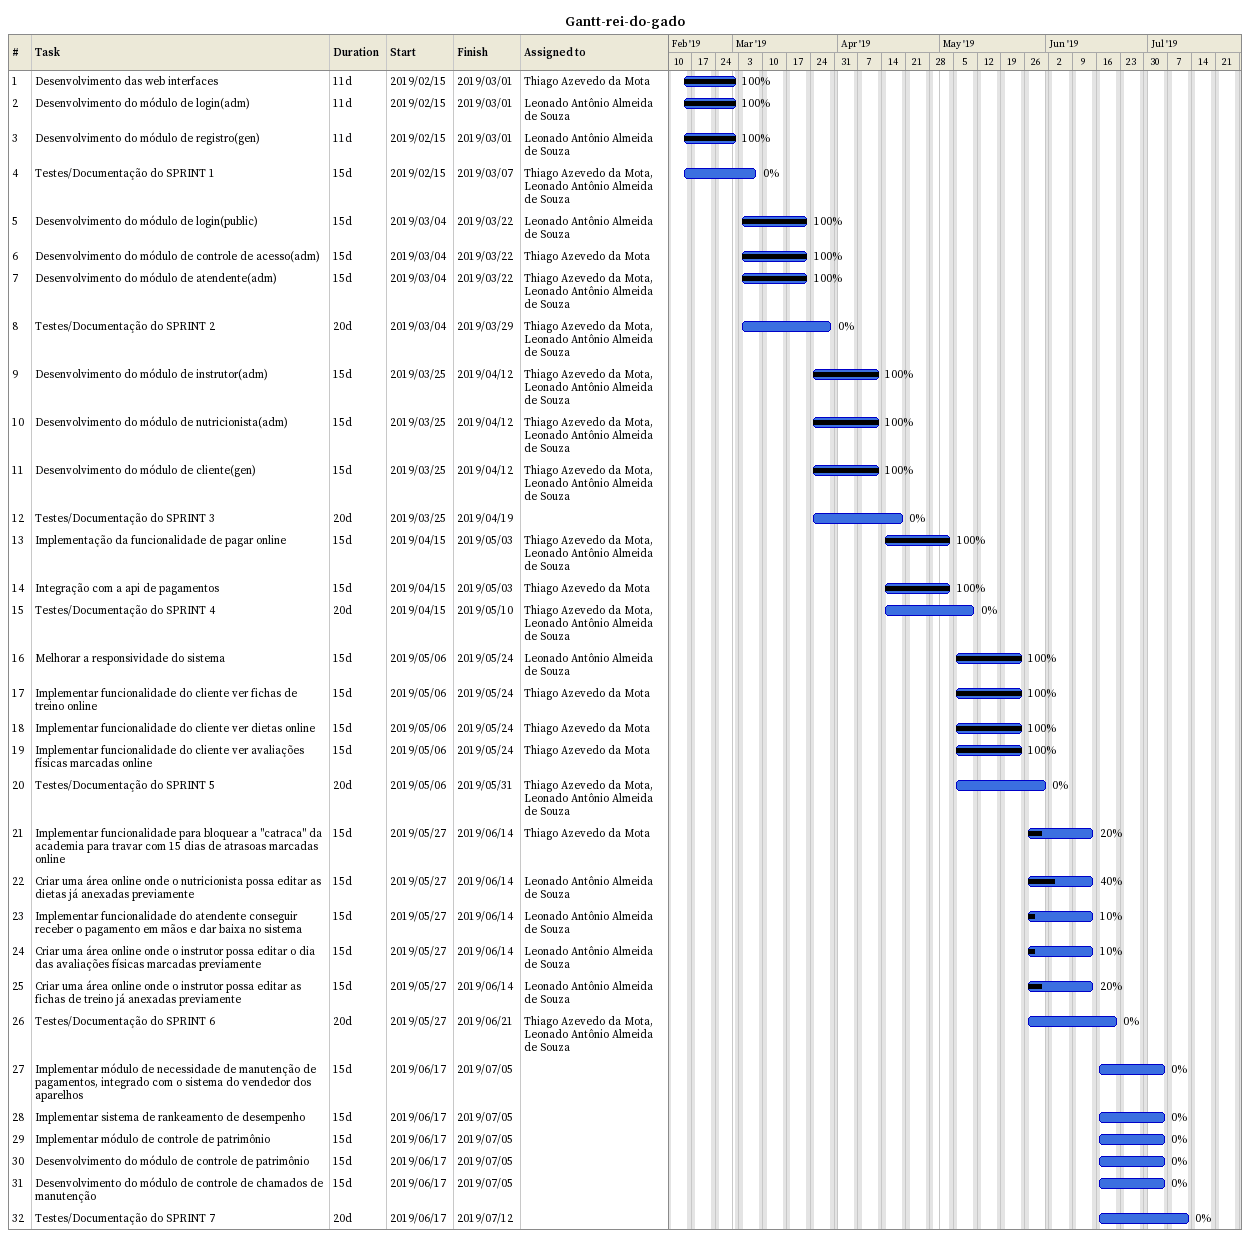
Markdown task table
Gantt-rei-do-gado

| ID | Task | Duration | Start | Finish | Resources | % complete |
|---|---|---|---|---|---|---|
| 1 | Desenvolvimento das web interfaces | 11d | 2019-02-15 | 2019-03-01 | Thiago Azevedo da Mota | 100 |
| 2 | Desenvolvimento do módulo de login(adm) | 11d | 2019-02-15 | 2019-03-01 | Leonado Antônio Almeida de Souza | 100 |
| 3 | Desenvolvimento do módulo de registro(gen) | 11d | 2019-02-15 | 2019-03-01 | Leonado Antônio Almeida de Souza | 100 |
| 4 | Testes/Documentação do SPRINT 1 | 15d | 2019-02-15 | 2019-03-07 | Thiago Azevedo da Mota, Leonado Antônio Almeida de Souza | 0 |
| 5 | Desenvolvimento do módulo de login(public) | 15d | 2019-03-04 | 2019-03-22 | Leonado Antônio Almeida de Souza | 100 |
| 6 | Desenvolvimento do módulo de controle de acesso(adm) | 15d | 2019-03-04 | 2019-03-22 | Thiago Azevedo da Mota | 100 |
| 7 | Desenvolvimento do módulo de atendente(adm) | 15d | 2019-03-04 | 2019-03-22 | Thiago Azevedo da Mota, Leonado Antônio Almeida de Souza | 100 |
| 8 | Testes/Documentação do SPRINT 2 | 20d | 2019-03-04 | 2019-03-29 | Thiago Azevedo da Mota, Leonado Antônio Almeida de Souza | 0 |
| 9 | Desenvolvimento do módulo de instrutor(adm) | 15d | 2019-03-25 | 2019-04-12 | Thiago Azevedo da Mota, Leonado Antônio Almeida de Souza | 100 |
| 10 | Desenvolvimento do módulo de nutricionista(adm) | 15d | 2019-03-25 | 2019-04-12 | Thiago Azevedo da Mota, Leonado Antônio Almeida de Souza | 100 |
| 11 | Desenvolvimento do módulo de cliente(gen) | 15d | 2019-03-25 | 2019-04-12 | Thiago Azevedo da Mota, Leonado Antônio Almeida de Souza | 100 |
| 12 | Testes/Documentação do SPRINT 3 | 20d | 2019-03-25 | 2019-04-19 |  | 0 |
| 13 | Implementação da funcionalidade de pagar online | 15d | 2019-04-15 | 2019-05-03 | Thiago Azevedo da Mota, Leonado Antônio Almeida de Souza | 100 |
| 14 | Integração com a api de pagamentos | 15d | 2019-04-15 | 2019-05-03 | Thiago Azevedo da Mota | 100 |
| 15 | Testes/Documentação do SPRINT 4 | 20d | 2019-04-15 | 2019-05-10 | Thiago Azevedo da Mota, Leonado Antônio Almeida de Souza | 0 |
| 16 | Melhorar a responsividade do sistema | 15d | 2019-05-06 | 2019-05-24 | Leonado Antônio Almeida de Souza | 100 |
| 17 | Implementar funcionalidade do cliente ver fichas de treino online | 15d | 2019-05-06 | 2019-05-24 | Thiago Azevedo da Mota | 100 |
| 18 | Implementar funcionalidade do cliente ver dietas online | 15d | 2019-05-06 | 2019-05-24 | Thiago Azevedo da Mota | 100 |
| 19 | Implementar funcionalidade do cliente ver avaliações físicas marcadas online | 15d | 2019-05-06 | 2019-05-24 | Thiago Azevedo da Mota | 100 |
| 20 | Testes/Documentação do SPRINT 5 | 20d | 2019-05-06 | 2019-05-31 | Thiago Azevedo da Mota, Leonado Antônio Almeida de Souza | 0 |
| 21 | Implementar funcionalidade para bloquear a "catraca" da academia para travar com 15 dias de atrasoas marcadas online | 15d | 2019-05-27 | 2019-06-14 | Thiago Azevedo da Mota | 20 |
| 22 | Criar uma área online onde o nutricionista possa editar as dietas já anexadas previamente | 15d | 2019-05-27 | 2019-06-14 | Leonado Antônio Almeida de Souza | 40 |
| 23 | Implementar funcionalidade do atendente conseguir receber o pagamento em mãos e dar baixa no sistema | 15d | 2019-05-27 | 2019-06-14 | Leonado Antônio Almeida de Souza | 10 |
| 24 | Criar uma área online onde o instrutor possa editar o dia das avaliações físicas marcadas previamente | 15d | 2019-05-27 | 2019-06-14 | Leonado Antônio Almeida de Souza | 10 |
| 25 | Criar uma área online onde o instrutor possa editar as fichas de treino já anexadas previamente | 15d | 2019-05-27 | 2019-06-14 | Leonado Antônio Almeida de Souza | 20 |
| 26 | Testes/Documentação do SPRINT 6 | 20d | 2019-05-27 | 2019-06-21 | Thiago Azevedo da Mota, Leonado Antônio Almeida de Souza | 0 |
| 27 | Implementar módulo de necessidade de manutenção de pagamentos, integrado com o sistema do vendedor dos aparelhos | 15d | 2019-06-17 | 2019-07-05 |  | 0 |
| 28 | Implementar sistema de rankeamento de desempenho | 15d | 2019-06-17 | 2019-07-05 |  | 0 |
| 29 | Implementar módulo de controle de patrimônio | 15d | 2019-06-17 | 2019-07-05 |  | 0 |
| 30 | Desenvolvimento do módulo de controle de patrimônio | 15d | 2019-06-17 | 2019-07-05 |  | 0 |
| 31 | Desenvolvimento do módulo de controle de chamados de manutenção | 15d | 2019-06-17 | 2019-07-05 |  | 0 |
| 32 | Testes/Documentação do SPRINT 7 | 20d | 2019-06-17 | 2019-07-12 |  | 0 |
